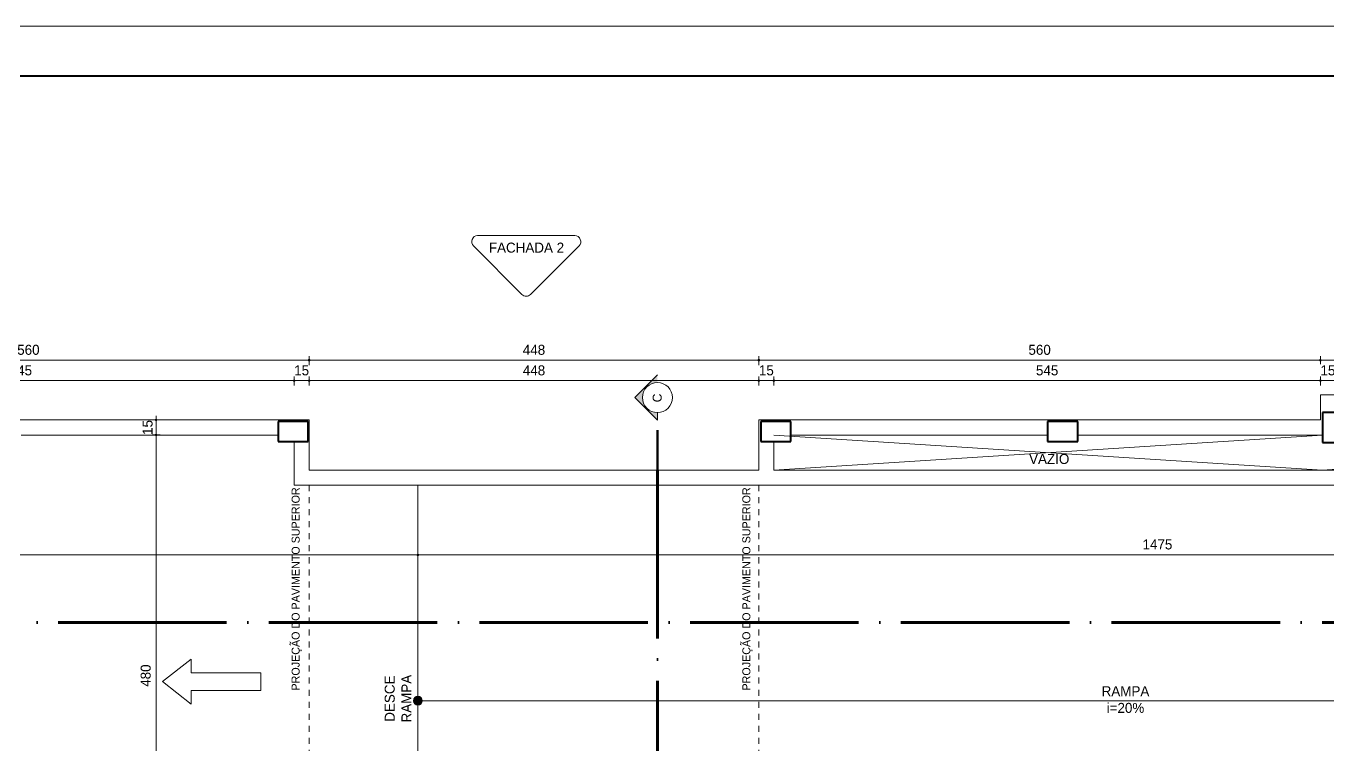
# Model space of a CAD drawing. Header units: millimetres. Extents: x 13204 to 24802, y 21209 to 40694.
# Drawn here: x 18234 to 19532, y 33711 to 34428 of the extents above; entities that cross this region are included whole.
import ezdxf

# ---------------------------------------------------------------- set-up
doc = ezdxf.new("R2010")
doc.units = ezdxf.units.MM
for name, pattern in [('ACAD_ISO04W100', [30, 24, -3, 0, -3]), ('ACAD_ISO12W100', [21, 12, -3, 0, -3, 0, -3]), ('CACHE', [0.24, 0.12, -0.12])]:
    doc.linetypes.add(name, pattern=pattern)
for name, color, linetype, lineweight in [('COTAS', 30, 'Continuous', 5), ('Esquadrias', 2, 'Continuous', 20), ('Layout', 6, 'Continuous', 15), ('Linha Corte', 7, 'Continuous', 70), ('Moveis', 6, 'Continuous', 13), ('PAREDE', 1, 'Continuous', 40), ('Paredes', 1, 'Continuous', 40), ('PISO', 5, 'Continuous', 5), ('PROJEÇÃO', 190, 'CACHE', 0), ('TEXTO', 4, 'Continuous', 5)]:
    doc.layers.add(name, color=color, linetype=linetype, lineweight=lineweight)
doc.layers.add('PISOPEITORIL', color=7, linetype='Continuous')
doc.styles.add('LANA', font='stylu.ttf')
doc.dimstyles.new('COTA 50', dxfattribs={"dimscale": 0, "dimtxt": 10, "dimasz": 0.5, "dimexe": 1.25, "dimexo": 5, "dimgap": 5, "dimtad": 1, "dimdec": 0, "dimtxsty": 'LANA', "dimblk": 'cota', "dimcen": 2.5, "dimse2": 1, "dimclrd": 256, "dimclre": 256, "dimclrt": 256, "dimaunit": 1, "dimadec": 0, "dimazin": 0, "dimtfac": 1, "dimtdec": 0, "dimtmove": 0, "dimatfit": 3, "dimldrblk": 'DOTSMALL', "dimfxl": 5, "dimfxlon": 1, "dimtzin": 9, "dimlwd": -1, "dimlwe": -1, "dimarcsym": 0})

# ---------------------------------------------------------------- blocks, each defined once
blk = doc.blocks.new('P20X30V')
at = {"layer": 'Paredes'}
for p, q in [((0.1, 0.15), (-0.1, 0.15)), ((-0.1, 0.15), (-0.1, -0.15)), ((0.1, -0.15), (0.1, 0.15)), ((-0.1, -0.15), (0.1, -0.15)), ((0.035, -0.15), (0.035, -0.15))]:
    blk.add_line(p, q, dxfattribs=at)
blk = doc.blocks.new('Setaxr01')
at = {"layer": 'PISO'}
for p, q in [((1962.5, 0), (1387.5, 450)), ((1387.5, 450), (1387.5, 175)), ((1387.5, 175), (0, 175)), ((0, 175), (0, -175)), ((1962.5, 0), (1387.5, -450)), ((1387.5, -175), (0, -175)), ((1387.5, -450), (1387.5, -175))]:
    blk.add_line(p, q, dxfattribs=at)
blk = doc.blocks.new('cota')
at = {"layer": 'COTAS'}
blk.add_hatch(color=256, dxfattribs=at).paths.add_polyline_path([(-1.6, 0, 1), (1.6, 0, 1)])
for points in [[(-1.6, 0), (-8, 0)], [(0, 1.6), (0, 8)], [(8, 0), (1.6, 0)], [(0, -8), (0, -1.6)]]:
    blk.add_lwpolyline(points, dxfattribs=at)
blk.add_circle((0, 0), 1.6, dxfattribs=at)
blk = doc.blocks.new('*D189')
at = {"layer": 'COTAS', "transparency": 16777216}
for p, q in [((17956.1, 34069), (17956.1, 34075.3)), ((17956.6, 34074), (18500.6, 34074))]:
    blk.add_line(p, q, dxfattribs=at)
at = {"layer": 'Defpoints', "color": 0, "transparency": 16777216}
for p in [(18501.1, 34074), (17956.1, 34059.8), (18501.1, 34013.3)]:
    blk.add_point(p, dxfattribs=at)
at = {"layer": 'COTAS', "transparency": 16777216, "xscale": 0.5, "yscale": 0.5, "zscale": 0.5, "rotation": 180}
blk.add_blockref('cota', (17956.1, 34074), dxfattribs=at)
at = {"layer": 'COTAS', "transparency": 16777216, "xscale": 0.5, "yscale": 0.5, "zscale": 0.5}
blk.add_blockref('cota', (18501.1, 34074), dxfattribs=at)
at = {"layer": 'COTAS', "transparency": 16777216, "insert": (18228.6, 34084.2), "char_height": 10, "attachment_point": 5, "style": 'LANA'}
blk.add_mtext('545', dxfattribs=at)
blk = doc.blocks.new('_DotSmall')
at = {"layer": 'PAREDE', "color": 0, "const_width": 0.5}
blk.add_lwpolyline([(-0.0625, 0, 1), (0.0625, 0, 1)], format="xyb", close=True, dxfattribs=at)
blk = doc.blocks.new('*D190')
at = {"layer": 'COTAS', "transparency": 16777216}
for p, q in [((18501.1, 34069), (18501.1, 34075.3)), ((18501.6, 34074), (18515.6, 34074))]:
    blk.add_line(p, q, dxfattribs=at)
at = {"layer": 'Defpoints', "color": 0, "transparency": 16777216}
for p in [(18516.1, 34074), (18516.1, 34034.8), (18501.1, 34013.3)]:
    blk.add_point(p, dxfattribs=at)
at = {"layer": 'COTAS', "transparency": 16777216, "xscale": 0.5, "yscale": 0.5, "zscale": 0.5, "rotation": 180}
blk.add_blockref('cota', (18501.1, 34074), dxfattribs=at)
at = {"layer": 'COTAS', "transparency": 16777216, "xscale": 0.5, "yscale": 0.5, "zscale": 0.5}
blk.add_blockref('cota', (18516.1, 34074), dxfattribs=at)
at = {"layer": 'COTAS', "transparency": 16777216, "insert": (18508.6, 34084.2), "char_height": 10, "attachment_point": 5, "style": 'LANA'}
blk.add_mtext('15', dxfattribs=at)
blk = doc.blocks.new('*D191')
at = {"layer": 'COTAS', "transparency": 16777216}
for p, q in [((18516.1, 34069), (18516.1, 34075.3)), ((18516.6, 34074), (18964, 34074))]:
    blk.add_line(p, q, dxfattribs=at)
at = {"layer": 'Defpoints', "color": 0, "transparency": 16777216}
for p in [(18964.5, 34074), (18516.1, 34034.8), (18964.5, 34034.8)]:
    blk.add_point(p, dxfattribs=at)
at = {"layer": 'COTAS', "transparency": 16777216, "xscale": 0.5, "yscale": 0.5, "zscale": 0.5, "rotation": 180}
blk.add_blockref('cota', (18516.1, 34074), dxfattribs=at)
at = {"layer": 'COTAS', "transparency": 16777216, "xscale": 0.5, "yscale": 0.5, "zscale": 0.5}
blk.add_blockref('cota', (18964.5, 34074), dxfattribs=at)
at = {"layer": 'COTAS', "transparency": 16777216, "insert": (18740.3, 34084.2), "char_height": 10, "attachment_point": 5, "style": 'LANA'}
blk.add_mtext('448', dxfattribs=at)
blk = doc.blocks.new('*D192')
at = {"layer": 'COTAS', "transparency": 16777216}
for p, q in [((18964.5, 34069), (18964.5, 34075.3)), ((18965, 34074), (18979, 34074))]:
    blk.add_line(p, q, dxfattribs=at)
at = {"layer": 'Defpoints', "color": 0, "transparency": 16777216}
for p in [(18979.5, 34074), (18964.5, 34034.8), (18979.5, 34013.3)]:
    blk.add_point(p, dxfattribs=at)
at = {"layer": 'COTAS', "transparency": 16777216, "xscale": 0.5, "yscale": 0.5, "zscale": 0.5, "rotation": 180}
blk.add_blockref('cota', (18964.5, 34074), dxfattribs=at)
at = {"layer": 'COTAS', "transparency": 16777216, "xscale": 0.5, "yscale": 0.5, "zscale": 0.5}
blk.add_blockref('cota', (18979.5, 34074), dxfattribs=at)
at = {"layer": 'COTAS', "transparency": 16777216, "insert": (18972, 34084.2), "char_height": 10, "attachment_point": 5, "style": 'LANA'}
blk.add_mtext('15', dxfattribs=at)
blk = doc.blocks.new('*D193')
at = {"layer": 'COTAS', "transparency": 16777216}
for p, q in [((18979.5, 34069), (18979.5, 34075.3)), ((18980, 34074), (19524, 34074))]:
    blk.add_line(p, q, dxfattribs=at)
at = {"layer": 'Defpoints', "color": 0, "transparency": 16777216}
for p in [(19524.5, 34074), (19524.5, 34059.8), (18979.5, 34013.3)]:
    blk.add_point(p, dxfattribs=at)
at = {"layer": 'COTAS', "transparency": 16777216, "xscale": 0.5, "yscale": 0.5, "zscale": 0.5, "rotation": 180}
blk.add_blockref('cota', (18979.5, 34074), dxfattribs=at)
at = {"layer": 'COTAS', "transparency": 16777216, "xscale": 0.5, "yscale": 0.5, "zscale": 0.5}
blk.add_blockref('cota', (19524.5, 34074), dxfattribs=at)
at = {"layer": 'COTAS', "transparency": 16777216, "insert": (19252, 34084.2), "char_height": 10, "attachment_point": 5, "style": 'LANA'}
blk.add_mtext('545', dxfattribs=at)
blk = doc.blocks.new('*D194')
at = {"layer": 'COTAS', "transparency": 16777216}
for p, q in [((19524.5, 34069), (19524.5, 34075.3)), ((19525, 34074), (19539, 34074))]:
    blk.add_line(p, q, dxfattribs=at)
at = {"layer": 'Defpoints', "color": 0, "transparency": 16777216}
for p in [(19539.5, 34074), (19524.5, 34059.8), (19539.5, 34044.8)]:
    blk.add_point(p, dxfattribs=at)
at = {"layer": 'COTAS', "transparency": 16777216, "xscale": 0.5, "yscale": 0.5, "zscale": 0.5, "rotation": 180}
blk.add_blockref('cota', (19524.5, 34074), dxfattribs=at)
at = {"layer": 'COTAS', "transparency": 16777216, "xscale": 0.5, "yscale": 0.5, "zscale": 0.5}
blk.add_blockref('cota', (19539.5, 34074), dxfattribs=at)
at = {"layer": 'COTAS', "transparency": 16777216, "insert": (19532, 34084.2), "char_height": 10, "attachment_point": 5, "style": 'LANA'}
blk.add_mtext('15', dxfattribs=at)
blk = doc.blocks.new('*D204')
at = {"layer": 'COTAS', "transparency": 16777216}
for p, q in [((17956.1, 34089.4), (17956.1, 34095.7)), ((17956.6, 34094.4), (18515.6, 34094.4))]:
    blk.add_line(p, q, dxfattribs=at)
at = {"layer": 'Defpoints', "color": 0, "transparency": 16777216}
for p in [(18516.1, 34094.4), (17956.1, 34059.8), (18516.1, 34034.8)]:
    blk.add_point(p, dxfattribs=at)
at = {"layer": 'COTAS', "transparency": 16777216, "xscale": 0.5, "yscale": 0.5, "zscale": 0.5, "rotation": 180}
blk.add_blockref('cota', (17956.1, 34094.4), dxfattribs=at)
at = {"layer": 'COTAS', "transparency": 16777216, "xscale": 0.5, "yscale": 0.5, "zscale": 0.5}
blk.add_blockref('cota', (18516.1, 34094.4), dxfattribs=at)
at = {"layer": 'COTAS', "transparency": 16777216, "insert": (18236.1, 34104.7), "char_height": 10, "attachment_point": 5, "style": 'LANA'}
blk.add_mtext('560', dxfattribs=at)
blk = doc.blocks.new('*D205')
at = {"layer": 'COTAS', "transparency": 16777216}
for p, q in [((18516.1, 34089.4), (18516.1, 34095.7)), ((18516.6, 34094.4), (18964, 34094.4))]:
    blk.add_line(p, q, dxfattribs=at)
at = {"layer": 'Defpoints', "color": 0, "transparency": 16777216}
for p in [(18964.5, 34094.4), (18516.1, 34034.8), (18964.5, 34034.8)]:
    blk.add_point(p, dxfattribs=at)
at = {"layer": 'COTAS', "transparency": 16777216, "xscale": 0.5, "yscale": 0.5, "zscale": 0.5, "rotation": 180}
blk.add_blockref('cota', (18516.1, 34094.4), dxfattribs=at)
at = {"layer": 'COTAS', "transparency": 16777216, "xscale": 0.5, "yscale": 0.5, "zscale": 0.5}
blk.add_blockref('cota', (18964.5, 34094.4), dxfattribs=at)
at = {"layer": 'COTAS', "transparency": 16777216, "insert": (18740.3, 34104.7), "char_height": 10, "attachment_point": 5, "style": 'LANA'}
blk.add_mtext('448', dxfattribs=at)
blk = doc.blocks.new('*D206')
at = {"layer": 'COTAS', "transparency": 16777216}
for p, q in [((18964.5, 34089.4), (18964.5, 34095.7)), ((18965, 34094.4), (19524, 34094.4))]:
    blk.add_line(p, q, dxfattribs=at)
at = {"layer": 'Defpoints', "color": 0, "transparency": 16777216}
for p in [(19524.5, 34094.4), (19524.5, 34059.8), (18964.5, 34034.8)]:
    blk.add_point(p, dxfattribs=at)
at = {"layer": 'COTAS', "transparency": 16777216, "xscale": 0.5, "yscale": 0.5, "zscale": 0.5, "rotation": 180}
blk.add_blockref('cota', (18964.5, 34094.4), dxfattribs=at)
at = {"layer": 'COTAS', "transparency": 16777216, "xscale": 0.5, "yscale": 0.5, "zscale": 0.5}
blk.add_blockref('cota', (19524.5, 34094.4), dxfattribs=at)
at = {"layer": 'COTAS', "transparency": 16777216, "insert": (19244.5, 34104.7), "char_height": 10, "attachment_point": 5, "style": 'LANA'}
blk.add_mtext('560', dxfattribs=at)
blk = doc.blocks.new('*D207')
at = {"layer": 'COTAS', "transparency": 16777216}
for p, q in [((19674, 34094.4), (19525, 34094.4)), ((19674.5, 34089.4), (19674.5, 34095.7))]:
    blk.add_line(p, q, dxfattribs=at)
at = {"layer": 'Defpoints', "color": 0, "transparency": 16777216}
for p in [(19524.5, 34094.4), (19524.5, 34059.8), (19674.5, 34059.8)]:
    blk.add_point(p, dxfattribs=at)
at = {"layer": 'COTAS', "transparency": 16777216, "xscale": 0.5, "yscale": 0.5, "zscale": 0.5, "rotation": 180}
blk.add_blockref('cota', (19524.5, 34094.4), dxfattribs=at)
at = {"layer": 'COTAS', "transparency": 16777216, "xscale": 0.5, "yscale": 0.5, "zscale": 0.5}
blk.add_blockref('cota', (19674.5, 34094.4), dxfattribs=at)
at = {"layer": 'COTAS', "transparency": 16777216, "insert": (19599.5, 34104.7), "char_height": 10, "attachment_point": 5, "style": 'LANA'}
blk.add_mtext('150', dxfattribs=at)
blk = doc.blocks.new('*D213')
at = {"layer": 'COTAS', "transparency": 16777216}
for p, q in [((17212.4, 33905.2), (17212.4, 33899)), ((17212.9, 33900.2), (18624, 33900.2))]:
    blk.add_line(p, q, dxfattribs=at)
at = {"layer": 'Defpoints', "color": 0, "transparency": 16777216}
for p in [(17212.4, 33969.8), (18624.5, 33969.8), (18624.5, 33900.2)]:
    blk.add_point(p, dxfattribs=at)
at = {"layer": 'COTAS', "transparency": 16777216, "xscale": 0.5, "yscale": 0.5, "zscale": 0.5, "rotation": 180}
blk.add_blockref('cota', (17212.4, 33900.2), dxfattribs=at)
at = {"layer": 'COTAS', "transparency": 16777216, "xscale": 0.5, "yscale": 0.5, "zscale": 0.5}
blk.add_blockref('cota', (18624.5, 33900.2), dxfattribs=at)
at = {"layer": 'COTAS', "transparency": 16777216, "insert": (17918.5, 33910.5), "char_height": 10, "attachment_point": 5, "style": 'LANA'}
blk.add_mtext('1412', dxfattribs=at)
blk = doc.blocks.new('*D214')
at = {"layer": 'COTAS', "transparency": 16777216}
for p, q in [((18624.5, 33905.2), (18624.5, 33899)), ((18625, 33900.2), (20099, 33900.2))]:
    blk.add_line(p, q, dxfattribs=at)
at = {"layer": 'Defpoints', "color": 0, "transparency": 16777216}
for p in [(18624.5, 33969.8), (20099.5, 33900.2), (20099.5, 33862.4)]:
    blk.add_point(p, dxfattribs=at)
at = {"layer": 'COTAS', "transparency": 16777216, "xscale": 0.5, "yscale": 0.5, "zscale": 0.5, "rotation": 180}
blk.add_blockref('cota', (18624.5, 33900.2), dxfattribs=at)
at = {"layer": 'COTAS', "transparency": 16777216, "xscale": 0.5, "yscale": 0.5, "zscale": 0.5}
blk.add_blockref('cota', (20099.5, 33900.2), dxfattribs=at)
at = {"layer": 'COTAS', "transparency": 16777216, "insert": (19362, 33910.6), "char_height": 10, "attachment_point": 5, "style": 'LANA'}
blk.add_mtext('1475', dxfattribs=at)
blk = doc.blocks.new('*D228')
at = {"layer": 'COTAS', "transparency": 16777216}
for p, q in [((18363.4, 33540.3), (18363.4, 34019.3)), ((18368.4, 33539.8), (18362.2, 33539.8))]:
    blk.add_line(p, q, dxfattribs=at)
at = {"layer": 'Defpoints', "color": 0, "transparency": 16777216}
for p in [(18363.4, 34019.8), (18363.4, 34019.8), (18403.5, 33539.8)]:
    blk.add_point(p, dxfattribs=at)
at = {"layer": 'COTAS', "transparency": 16777216, "xscale": 0.5, "yscale": 0.5, "zscale": 0.5}
for p, rotation in [((18363.4, 34019.8), 90), ((18363.4, 33539.8), 270)]:
    blk.add_blockref('cota', p, dxfattribs=dict(at, rotation=rotation))
at = {"layer": 'COTAS', "transparency": 16777216, "insert": (18353.1, 33779.8), "char_height": 10, "attachment_point": 5, "rotation": 90, "style": 'LANA'}
blk.add_mtext('480', dxfattribs=at)
blk = doc.blocks.new('*D229')
at = {"layer": 'COTAS', "transparency": 16777216}
for p, q in [((18363.4, 34020.3), (18363.4, 34034.3)), ((18363.4, 34019.8), (18364.7, 34019.8))]:
    blk.add_line(p, q, dxfattribs=at)
at = {"layer": 'Defpoints', "color": 0, "transparency": 16777216}
for p in [(18363.4, 34034.8), (18363.4, 34034.8), (18363.4, 34019.8)]:
    blk.add_point(p, dxfattribs=at)
at = {"layer": 'COTAS', "transparency": 16777216, "xscale": 0.5, "yscale": 0.5, "zscale": 0.5}
for p, rotation in [((18363.4, 34034.8), 90), ((18363.4, 34019.8), 270)]:
    blk.add_blockref('cota', p, dxfattribs=dict(at, rotation=rotation))
at = {"layer": 'COTAS', "transparency": 16777216, "insert": (18355, 34027.3), "char_height": 10, "attachment_point": 5, "rotation": 90, "style": 'LANA'}
blk.add_mtext('15', dxfattribs=at)

msp = doc.modelspace()

# ---------------------------------------------------------------- hatches: boundary and pattern name
at = {"layer": 'TEXTO'}
msp.add_hatch(color=256, dxfattribs=at).paths.add_polyline_path([(18863.37, 34072.15), (18863.37, 34079.65), (18840.87, 34057.15), (18863.37, 34034.65), (18863.37, 34042.15, -1)])
h = msp.add_hatch(color=256, dxfattribs=at)
edge = h.paths.add_edge_path()
edge.add_arc((18624.54, 33754.78), 4.39, 0, 360)

# ---------------------------------------------------------------- linework, layer by layer
at = {"layer": 'Esquadrias'}
for p, q in [((19674.54, 34059.78), (19524.54, 34059.78)), ((19524.54, 34059.78), (19524.54, 34034.78)), ((18516.09, 34034.78), (17959.04, 34034.78)), ((18516.09, 33984.78), (18516.09, 34034.78)), ((19524.54, 34034.78), (18964.54, 34034.78)), ((18964.54, 34034.78), (18964.54, 33984.78)), ((18485.04, 34019.78), (18229.04, 34019.78)), ((19252.49, 34019.78), (18996.49, 34019.78)), ((19526.49, 34019.78), (19282.49, 34019.78)), ((18501.09, 33969.78), (18501.09, 34013.28)), ((18979.54, 34013.28), (18979.54, 33984.78)), ((18964.54, 33984.78), (18516.09, 33984.78)), ((18979.54, 33984.78), (19924.54, 33984.78)), ((19924.54, 33969.78), (18501.09, 33969.78))]:
    msp.add_line(p, q, dxfattribs=at)
at = {"layer": 'Linha Corte', "linetype": 'ACAD_ISO04W100', "ltscale": 7}
for p, q in [((18863.37, 33984.78), (18863.37, 32212.28)), ((20114.54, 33832.63), (17188.54, 33832.63))]:
    msp.add_line(p, q, dxfattribs=at)
at = {"layer": 'Moveis'}
msp.add_lwpolyline([(18624.54, 33969.78), (18624.54, 33969.78), (18624.54, 33969.78), (18624.54, 33969.78), (18624.54, 33539.78)], dxfattribs=at)
at = {"layer": 'Paredes'}
msp.add_line((21256.85, 34377.59), (13751.76, 34377.59), dxfattribs=at)
at = {"layer": 'PISO'}
for p, q in [((18979.54, 33984.78), (19526.49, 34019.78)), ((18979.54, 34019.78), (19526.49, 33984.78)), ((19923.49, 34013.28), (19526.49, 33984.78))]:
    msp.add_line(p, q, dxfattribs=at)
at = {"layer": 'PROJEÇÃO', "ltscale": 50}
msp.add_lwpolyline([(18516.09, 33969.78), (18516.09, 33699.78), (18668.54, 33699.78), (18668.54, 33539.78), (18812.09, 33539.78), (18812.09, 33699.78), (18964.54, 33699.78), (18964.54, 33969.78)], dxfattribs=at)
at = {"layer": 'TEXTO'}
for p, q in [((21305.52, 34427.7), (13703.08, 34427.7)), ((18863.37, 34079.65), (18840.87, 34057.15)), ((18863.37, 34034.65), (18840.87, 34057.15)), ((18863.37, 34042.15), (18863.37, 34034.65)), ((18624.54, 33754.78), (20099.54, 33754.78))]:
    msp.add_line(p, q, dxfattribs=at)
msp.add_lwpolyline([(18684.07, 34218.63, 0.6681786), (18679.86, 34208.45), (18728.31, 34159.99, 0.4142136), (18736.74, 34159.99), (18785.2, 34208.45, 0.6681786), (18780.98, 34218.63)], format="xyb", close=True, dxfattribs=at)
at = {"layer": 'TEXTO', "linetype": 'ACAD_ISO12W100', "ltscale": 0.15, "const_width": 2.5}
msp.add_lwpolyline([(18863.37, 34024.63), (18863.37, 33985.02)], dxfattribs=at)
at = {"layer": 'TEXTO'}
for centre, radius in [((18863.37, 34057.15), 15), ((18624.54, 33754.78), 4.39)]:
    msp.add_circle(centre, radius, dxfattribs=at)
msp.add_solid([(18863.37, 34034.65), (18863.37, 34034.65), (18863.37, 34034.65), (18840.87, 34057.15)], dxfattribs=at)

# ---------------------------------------------------------------- block references
at = {"layer": 'Layout', "color": 8, "xscale": 0.0499999999992724, "yscale": 0.0499999999992724, "zscale": 0.0499999999992724, "rotation": 180}
msp.add_blockref('Setaxr01', (18467.89, 33773.84), dxfattribs=at)
at = {"layer": 'PISOPEITORIL', "xscale": 100, "yscale": 100, "zscale": 100}
msp.add_blockref('P20X30V', (19536.49, 34027.28), dxfattribs=at)
at = {"layer": 'PISOPEITORIL', "xscale": 100, "yscale": 100, "zscale": 100, "rotation": 90}
for p in [(18500.04, 34023.28), (18981.49, 34023.28), (19267.49, 34023.28)]:
    msp.add_blockref('P20X30V', p, dxfattribs=at)

# ---------------------------------------------------------------- texts
at = {"layer": 'TEXTO', "style": 'LANA'}
msp.add_text('C', height=9, rotation=90, dxfattribs=at).set_placement((18867.65, 34052.39))
at = {"layer": 'TEXTO', "char_height": 10, "style": 'LANA'}
for s, insert, width, attachment_point in [('FACHADA 2', (18732.82, 34201.55), 119.395, 8), ('VAZIO', (19254.07, 33995.83), 175.9752, 5), ('RAMPA\\Pi=20%', (19330.12, 33755.86), 175.9752, 5)]:
    msp.add_mtext(s, dxfattribs=dict(at, insert=insert, width=width, attachment_point=attachment_point))
at = {"layer": 'TEXTO', "attachment_point": 5, "rotation": 90, "style": 'LANA'}
for s, insert, char_height, width in [('PROJEÇÃO DO PAVIMENTO SUPERIOR', (18503.82, 33866.27), 8, 216.4587), ('PROJEÇÃO DO PAVIMENTO SUPERIOR', (18953.28, 33866.27), 8, 216.4587), ('DESCE\\PRAMPA', (18604.74, 33756.84), 10, 175.9752)]:
    msp.add_mtext(s, dxfattribs=dict(at, insert=insert, char_height=char_height, width=width))

# ---------------------------------------------------------------- dimensions: what is measured, and where the dimension line sits
at = {"layer": 'COTAS'}
for base, p1, p2, picture, middle in [((18516.09, 34094.44), (17956.09, 34059.78), (18516.09, 34034.78), '*D204', (18236.09, 34104.69)), ((18964.54, 34094.44), (18516.09, 34034.78), (18964.54, 34034.78), '*D205', (18740.31, 34104.66)), ((19524.54, 34094.44), (18964.54, 34034.78), (19524.54, 34059.78), '*D206', (19244.54, 34104.69)), ((19524.54, 34094.44), (19674.54, 34059.78), (19524.54, 34059.78), '*D207', (19599.54, 34104.69)), ((18501.09, 34074.02), (17956.09, 34059.78), (18501.09, 34013.28), '*D189', (18228.59, 34084.25)), ((18964.54, 34074.02), (18516.09, 34034.78), (18964.54, 34034.78), '*D191', (18740.31, 34084.25)), ((19524.54, 34074.02), (18979.54, 34013.28), (19524.54, 34059.78), '*D193', (19252.04, 34084.25)), ((18624.54, 33900.24), (17212.42, 33969.78), (18624.54, 33969.78), '*D213', (17918.48, 33910.46)), ((20099.54, 33900.24), (18624.54, 33969.78), (20099.54, 33862.42), '*D214', (19362.04, 33910.6))]:
    dim = msp.add_linear_dim(base=base, p1=p1, p2=p2, dimstyle='COTA 50', override={"dimscale": 1}, dxfattribs=at)
    dim.commit()
    dim.dimension.update_dxf_attribs({"geometry": picture, "text_midpoint": middle})
for base, p1, p2, picture, middle in [((18516.09, 34074.02), (18501.09, 34013.28), (18516.09, 34034.78), '*D190', (18508.59, 34074.02)), ((18979.54, 34074.02), (18964.54, 34034.78), (18979.54, 34013.28), '*D192', (18972.04, 34074.02)), ((19539.54, 34074.02), (19524.54, 34059.78), (19539.54, 34044.78), '*D194', (19532.04, 34074.02))]:
    dim = msp.add_linear_dim(base=base, p1=p1, p2=p2, dimstyle='COTA 50', override={"dimscale": 1}, dxfattribs=at)
    dim.commit()
    dim.dimension.update_dxf_attribs({"geometry": picture, "text_midpoint": middle, "dimtype": 160})
dim = msp.add_linear_dim(base=(18363.4, 34034.78), p1=(18363.4, 34019.78), p2=(18363.4, 34034.78), angle=90, dimstyle='COTA 50', override={"dimscale": 1, "dimtmove": 1}, dxfattribs=at)
dim.commit()
dim.dimension.update_dxf_attribs({"geometry": '*D229', "text_midpoint": (18365.27, 34027.28), "dimtype": 160})
dim = msp.add_linear_dim(base=(18363.4, 34019.78), p1=(18403.54, 33539.78), p2=(18363.4, 34019.78), angle=90, dimstyle='COTA 50', override={"dimscale": 1, "dimtmove": 1}, dxfattribs=at)
dim.commit()
dim.dimension.update_dxf_attribs({"geometry": '*D228', "text_midpoint": (18353.14, 33779.78)})

doc.saveas('drawing.dxf')
